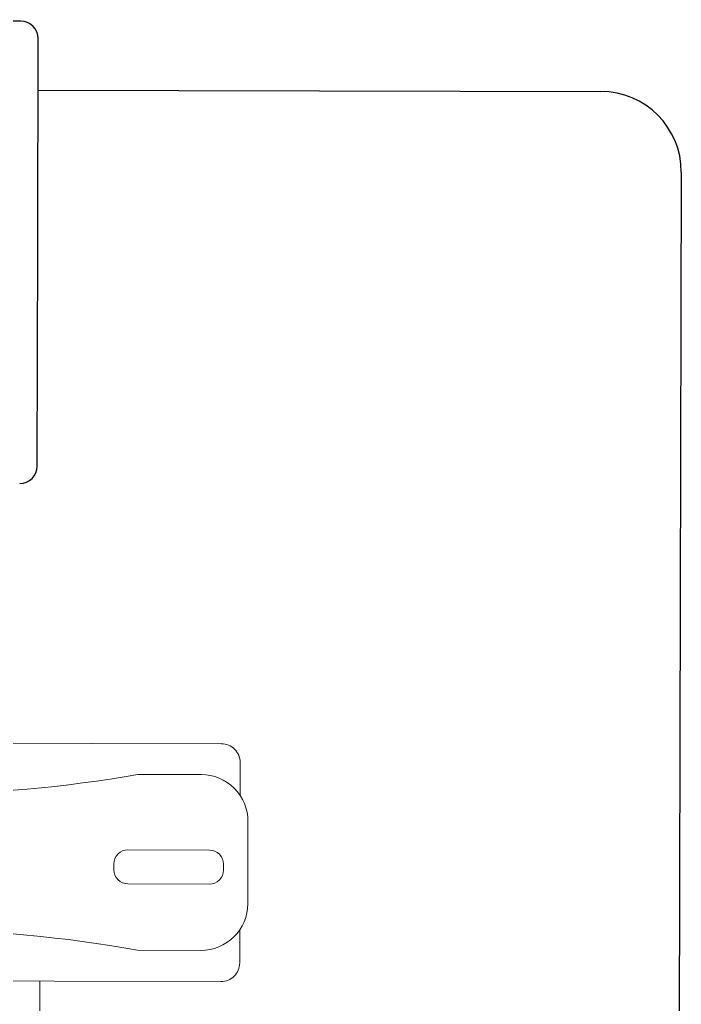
# Model space of a CAD drawing. Header units: inches. Extents: x 164.3 to 247.9, y 15.6 to 56.7.
# Drawn here: x 220.1318 to 220.3893, y 38.3621 to 38.7454 of the extents above; entities that cross this region are included whole.
import ezdxf

# ---------------------------------------------------------------- set-up
doc = ezdxf.new("R2010")
doc.units = ezdxf.units.IN
doc.header["$MEASUREMENT"] = 0
doc.layers.get('0').update_dxf_attribs({"lineweight": 0})
doc.layers.add('EQUI', color=3, linetype='Continuous', lineweight=0)

# ---------------------------------------------------------------- blocks, each defined once
blk = doc.blocks.new('IP PHONE')
at = {"layer": 'EQUI'}
for points in [[(-46.1, 92.72, -0.414214), (-39.86, 86.48), (-39.86, 77.98, 0.089443), (-39.86, 18.68), (-39.86, 13.5, -0.414214), (-46.1, 7.25), (-57.14, 7.25, -0.414214), (-63.39, 13.5), (-63.39, 18.68, 0.089443), (-63.39, 77.98), (-63.39, 86.48, -0.414214), (-57.14, 92.72)], [(-48.74, 87.59), (-48.74, 76.69, -0.414214), (-50.61, 74.81), (-51.41, 74.81, -0.414214), (-53.29, 76.69), (-53.29, 87.59, -0.414214), (-51.41, 89.47), (-50.61, 89.47, -0.414214)]]:
    blk.add_lwpolyline(points, format="xyb", close=True, dxfattribs=at)
for points in [[(-60.62, 91.66), (-65.03, 91.66, 0.414214), (-67.53, 89.16), (-67.53, 2.5, 0.414214), (-65.03, 0), (-54.51, 0)], [(-35.69, 0), (-35.69, 89.16, 0.414214), (-38.19, 91.66), (-42.62, 91.66)]]:
    blk.add_lwpolyline(points, format="xyb", dxfattribs=at)
blk.add_lwpolyline([(-24.22, 64.93), (-35.69, 64.93)], dxfattribs=at)

msp = doc.modelspace()

# ---------------------------------------------------------------- linework, layer by layer
at = {"color": 7, "linetype": 'ByBlock', "lineweight": -2}
for p, q in [((220.13228, 38.74481), (219.87512, 38.74543)), ((220.13884, 38.65728), (220.13903, 38.73802)), ((220.13898, 38.71803), (220.35798, 38.7175)), ((220.38929, 38.68604), (220.38819, 38.2324)), ((220.13863, 38.57161), (220.13884, 38.65728))]:
    msp.add_line(p, q, dxfattribs=at)
for centre, radius, start, end in [((220.13226, 38.73804), 0.00677, 359.8612, 89.8612), ((220.3579, 38.68611), 0.03139, 359.8612, 89.8612), ((220.13186, 38.57163), 0.00677, 269.8612, 359.8612)]:
    msp.add_arc(centre, radius, start, end, dxfattribs=at)

# ---------------------------------------------------------------- block references
at = {"color": 7, "xscale": 0.002909101709693036, "yscale": 0.002909101709693036, "zscale": 0.002909101709693036, "rotation": 269.8797230761975}
msp.add_blockref('IP PHONE', (219.95056, 38.26766), dxfattribs=at)

doc.saveas('drawing.dxf')
